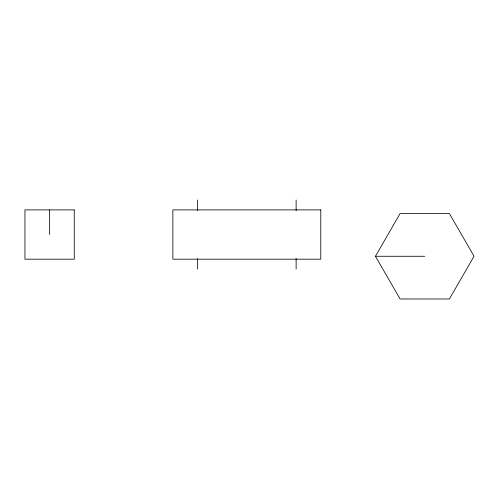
<?xml version="1.0" encoding="UTF-8"?>
<svg xmlns="http://www.w3.org/2000/svg" width="499" height="499" viewBox="0 0 499 499"><rect width="100%" height="100%" fill="white"/><g stroke="black" fill="none" stroke-linecap="round" stroke-linejoin="round"><path stroke-width="0.75" d="M375.441 256.274L400.092 213.572L449.399 213.572L474.05 256.274L449.399 298.97L400.092 298.97L375.441 256.274L424.743 256.274M296.125 200.03L296.125 210.647M296.125 258.438L296.125 269.055M197.517 200.03L197.517 210.647M197.517 258.438L197.517 269.055M49.601 209.892L49.601 234.542M74.257 209.892L24.95 209.892L24.95 259.193L74.257 259.193L74.257 209.892M320.776 209.892L172.866 209.892L172.866 259.193L320.776 259.193L320.776 209.892"/></g></svg>
